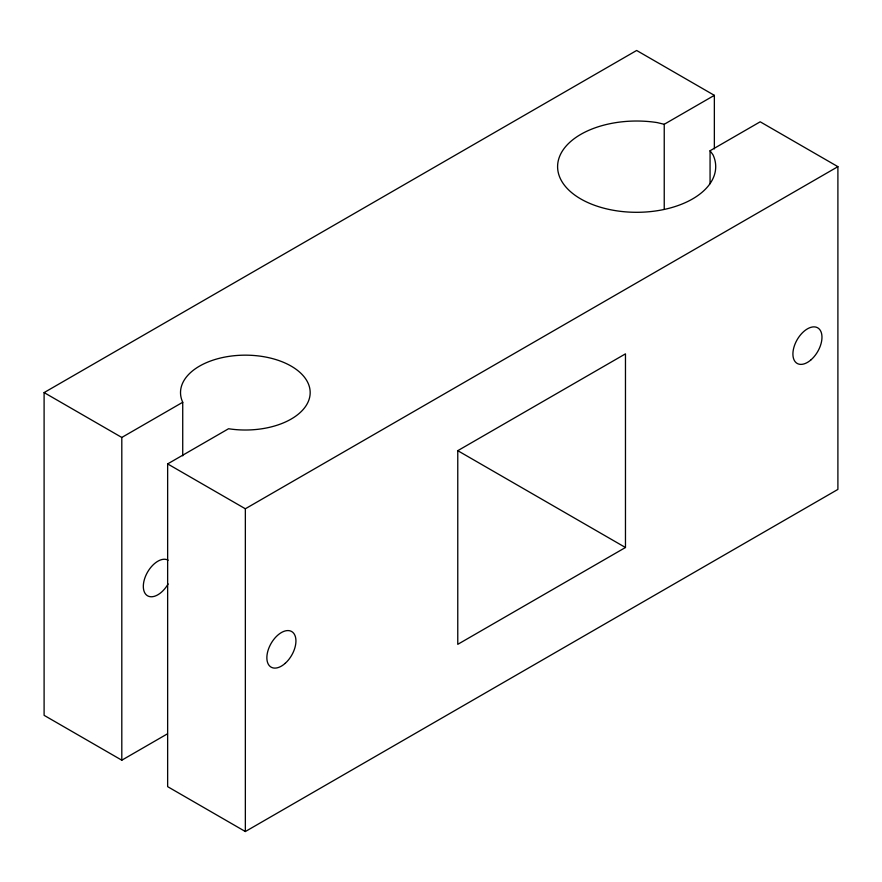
<?xml version="1.0" encoding="UTF-8"?>
<svg xmlns="http://www.w3.org/2000/svg" width="882" height="882" viewBox="0 0 882 882"><rect width="100%" height="100%" fill="white"/><g stroke="black" fill="none" stroke-linecap="round" stroke-linejoin="round"><path stroke-width="1.32" d="M167.492 733.813L121.804 760.196L44.1 715.335L44.1 392.589L636.65 50.472L714.354 95.344L714.354 148.904M44.1 392.589L121.804 437.45L182.728 402.269A64.827 37.43 0 0 1 239.695 355.303A64.827 37.43 0 0 1 309.924 395.853A64.827 37.43 0 0 1 228.57 428.74L167.646 463.91L167.646 786.656L245.35 831.528L837.9 489.411L837.9 166.665L760.196 121.804L710.065 150.745L710.065 183.71M710.065 150.745L713.02 154.857A79.06 45.644 0 0 1 643.54 212.132A79.06 45.644 0 0 1 557.898 162.685A79.06 45.644 0 0 1 657.112 122.576L664.234 124.285L714.354 95.344M167.646 463.91L245.35 508.771L837.9 166.665M625.47 547.502L457.769 644.334L457.769 450.68L625.47 353.858L625.47 547.502L457.571 450.57M664.234 124.285L664.234 209.431M245.35 508.771L245.35 831.528M182.728 402.269L182.728 455.84M121.804 437.45L121.804 760.196M168.131 583.939A20.551 11.863 -60 0 1 147.581 595.813A20.551 11.863 -60 0 1 147.581 572.076A20.551 11.863 -60 0 1 168.131 560.202M285.162 663.374A20.551 11.863 -60 0 0 291.677 631.534A20.551 11.863 -60 0 0 267.356 653.099A20.551 11.863 -60 0 0 285.162 663.374M811.197 359.669A20.551 11.863 -60 0 0 817.713 327.828A20.551 11.863 -60 0 0 793.403 349.393A20.551 11.863 -60 0 0 811.197 359.669"/></g></svg>
